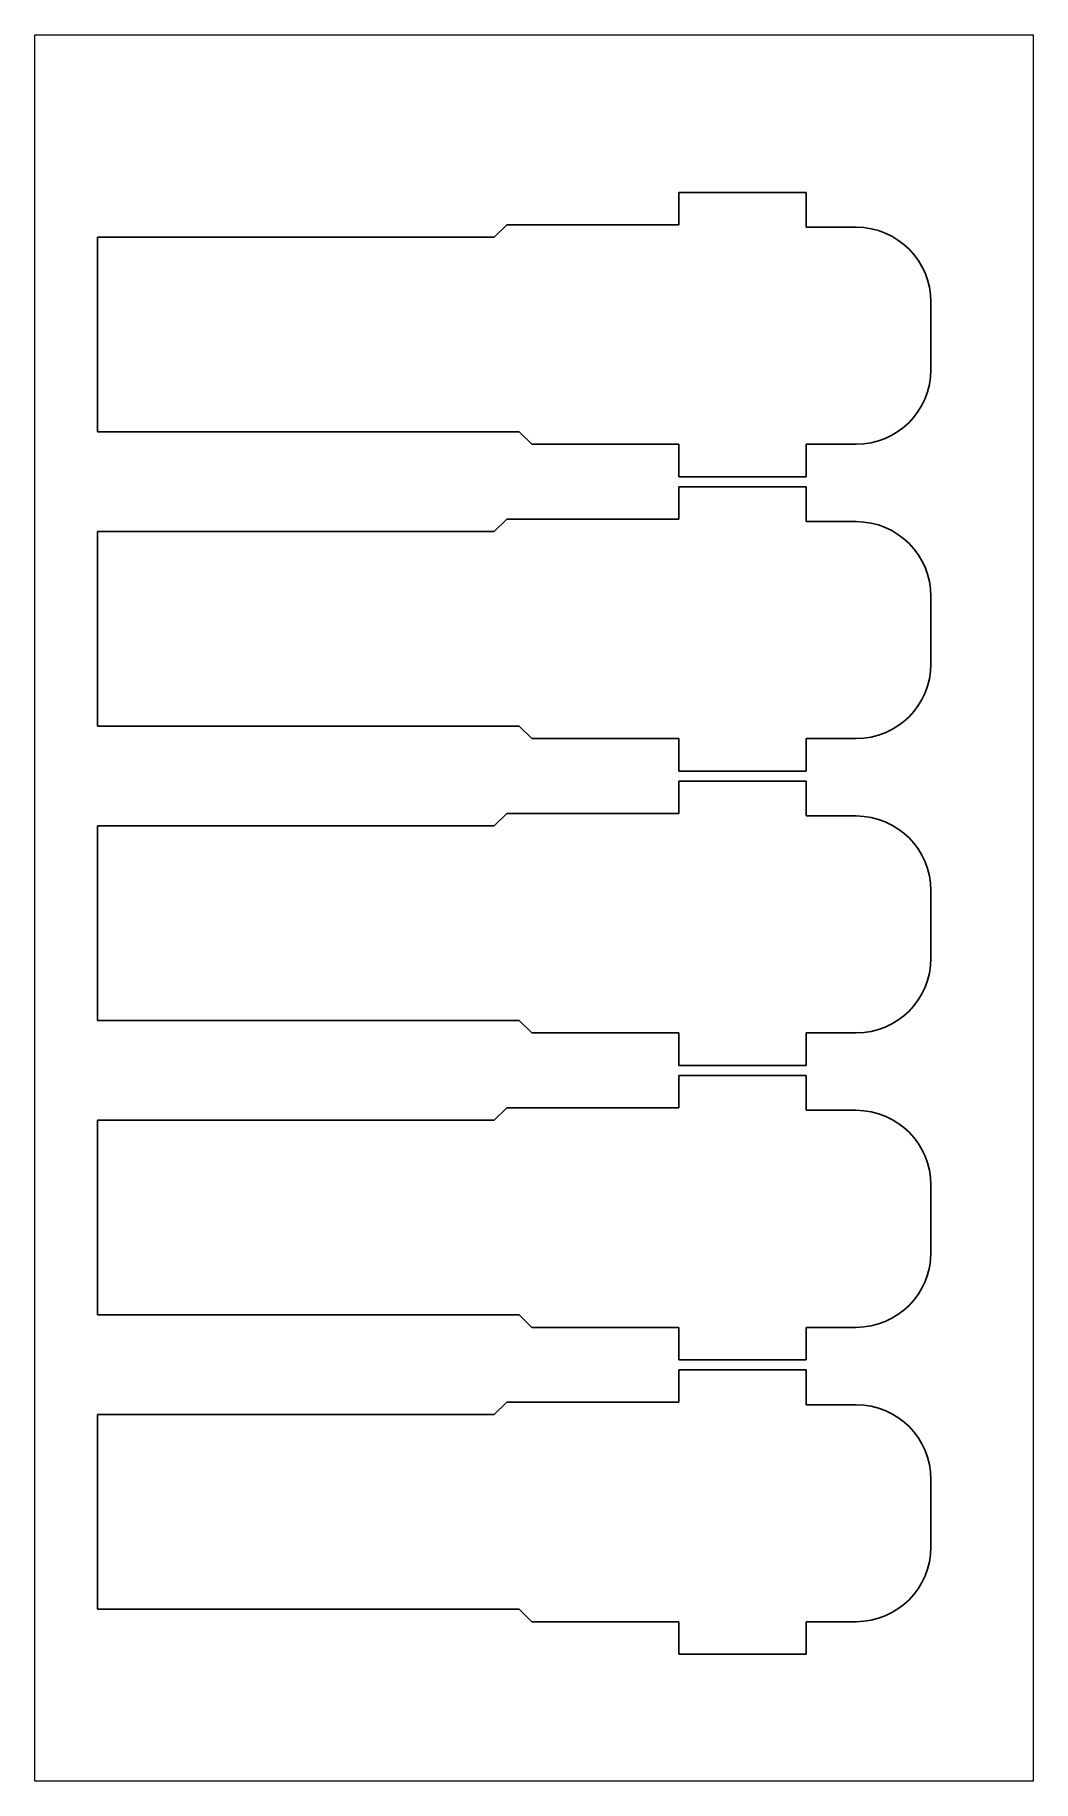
# Model space of a CAD drawing. Header units: millimetres. Extents: x 43.3 to 83.3, y 94.2 to 164.2.
import ezdxf

# ---------------------------------------------------------------- set-up
doc = ezdxf.new("R2010")
doc.units = ezdxf.units.MM
doc.layers.add('Outline', color=3, linetype='Continuous')

msp = doc.modelspace()

# ---------------------------------------------------------------- linework, layer by layer
at = {"layer": 'Outline', "linetype": 'Continuous', "lineweight": 0}
for p, q in [((43.292, 94.211), (43.292, 164.211)), ((43.292, 164.211), (83.292, 164.211)), ((83.292, 164.211), (83.292, 94.211)), ((83.292, 94.211), (43.292, 94.211))]:
    msp.add_line(p, q, dxfattribs=at)
at = {"layer": 'Outline'}
for p, q in [((74.2, 157.9), (69.1, 157.9)), ((69.1, 157.9), (69.1, 157.8)), ((69.1, 157.8), (69.1, 157.4)), ((74.2, 157.4), (74.2, 157.9)), ((69.1, 157.4), (69.1, 156.6)), ((74.2, 156.5), (74.2, 157.4)), ((56.7, 156.1), (45.8, 156.1)), ((45.8, 156.1), (45.8, 148.3)), ((61.7, 156.1), (56.7, 156.1)), ((62.2, 156.6), (61.7, 156.1)), ((69.1, 156.6), (62.2, 156.6)), ((75.7, 156.5), (74.2, 156.5)), ((76.2, 156.5), (75.7, 156.5)), ((79.2, 150.8), (79.2, 153.5)), ((45.8, 148.3), (56.7, 148.3)), ((56.7, 148.3), (62.7, 148.3)), ((62.7, 148.3), (63.2, 147.8)), ((63.2, 147.8), (69.1, 147.8)), ((69.1, 147.8), (69.1, 146.5)), ((74.2, 146.5), (74.2, 147.8)), ((74.2, 147.8), (75.7, 147.8)), ((75.7, 147.8), (76.2, 147.8)), ((69.1, 146.5), (74.2, 146.5)), ((74.2, 146.1), (69.1, 146.1)), ((69.1, 146.1), (69.1, 146)), ((69.1, 146), (69.1, 145.6)), ((69.1, 145.6), (69.1, 144.8)), ((74.2, 145.6), (74.2, 146.1)), ((74.2, 144.7), (74.2, 145.6)), ((56.7, 144.3), (45.8, 144.3)), ((45.8, 144.3), (45.8, 136.5)), ((61.7, 144.3), (56.7, 144.3)), ((62.2, 144.8), (61.7, 144.3)), ((69.1, 144.8), (62.2, 144.8)), ((76.2, 144.7), (74.2, 144.7)), ((79.2, 139), (79.2, 141.7)), ((45.8, 136.5), (56.7, 136.5)), ((56.7, 136.5), (62.7, 136.5)), ((62.7, 136.5), (63.2, 136)), ((63.2, 136), (69.1, 136)), ((69.1, 136), (69.1, 134.7)), ((74.2, 134.7), (74.2, 136)), ((74.2, 136), (76.2, 136)), ((69.1, 134.7), (74.2, 134.7)), ((74.2, 134.3), (69.1, 134.3)), ((69.1, 134.3), (69.1, 134.2)), ((69.1, 134.2), (69.1, 133.8)), ((69.1, 133.8), (69.1, 133)), ((74.2, 133.8), (74.2, 134.3)), ((74.2, 132.9), (74.2, 133.8)), ((62.2, 133), (61.7, 132.5)), ((69.1, 133), (62.2, 133)), ((56.7, 132.5), (45.8, 132.5)), ((45.8, 132.5), (45.8, 124.7)), ((61.7, 132.5), (56.7, 132.5)), ((76.2, 132.9), (74.2, 132.9)), ((79.2, 127.2), (79.2, 129.9)), ((45.8, 124.7), (56.7, 124.7)), ((56.7, 124.7), (62.7, 124.7)), ((62.7, 124.7), (63.2, 124.2)), ((63.2, 124.2), (69.1, 124.2)), ((69.1, 124.2), (69.1, 122.9)), ((74.2, 122.9), (74.2, 124.2)), ((74.2, 124.2), (76.2, 124.2)), ((69.1, 122.9), (74.2, 122.9)), ((74.2, 122.5), (69.1, 122.5)), ((69.1, 122.5), (69.1, 122.4)), ((74.2, 122), (74.2, 122.5)), ((69.1, 122.4), (69.1, 122)), ((69.1, 122), (69.1, 121.2)), ((74.2, 121.1), (74.2, 122)), ((62.2, 121.2), (61.7, 120.7)), ((69.1, 121.2), (62.2, 121.2)), ((76.2, 121.1), (74.2, 121.1)), ((56.7, 120.7), (45.8, 120.7)), ((45.8, 120.7), (45.8, 112.9)), ((61.7, 120.7), (56.7, 120.7)), ((79.2, 115.4), (79.2, 118.1)), ((45.8, 112.9), (56.7, 112.9)), ((56.7, 112.9), (62.7, 112.9)), ((62.7, 112.9), (63.2, 112.4)), ((63.2, 112.4), (69.1, 112.4)), ((69.1, 112.4), (69.1, 111.1)), ((74.2, 111.1), (74.2, 112.4)), ((74.2, 112.4), (76.2, 112.4)), ((69.1, 111.1), (74.2, 111.1)), ((74.2, 110.7), (69.1, 110.7)), ((69.1, 110.7), (69.1, 110.6)), ((69.1, 110.6), (69.1, 110.2)), ((74.2, 110.2), (74.2, 110.7)), ((69.1, 110.2), (69.1, 109.4)), ((74.2, 109.3), (74.2, 110.2)), ((62.2, 109.4), (61.7, 108.9)), ((69.1, 109.4), (62.2, 109.4)), ((76.2, 109.3), (74.2, 109.3)), ((56.7, 108.9), (45.8, 108.9)), ((45.8, 108.9), (45.8, 101.1)), ((61.7, 108.9), (56.7, 108.9)), ((79.2, 103.6), (79.2, 106.3)), ((45.8, 101.1), (56.7, 101.1)), ((56.7, 101.1), (62.7, 101.1)), ((62.7, 101.1), (63.2, 100.6)), ((63.2, 100.6), (69.1, 100.6)), ((69.1, 100.6), (69.1, 99.3)), ((74.2, 99.3), (74.2, 100.6)), ((74.2, 100.6), (76.2, 100.6)), ((69.1, 99.3), (74.2, 99.3))]:
    msp.add_line(p, q, dxfattribs=at)
for centre, start, end in [((76.2, 153.5), 0, 90), ((76.2, 150.8), 270, 0), ((76.2, 141.7), 0, 90), ((76.2, 139), 270, 360), ((76.2, 129.9), 0, 90), ((76.2, 127.2), 270, 0), ((76.2, 118.1), 0, 90), ((76.2, 115.4), 270, 0), ((76.2, 106.3), 0, 90), ((76.2, 103.6), 270, 0)]:
    msp.add_arc(centre, 3, start, end, dxfattribs=at)

doc.saveas('drawing.dxf')
